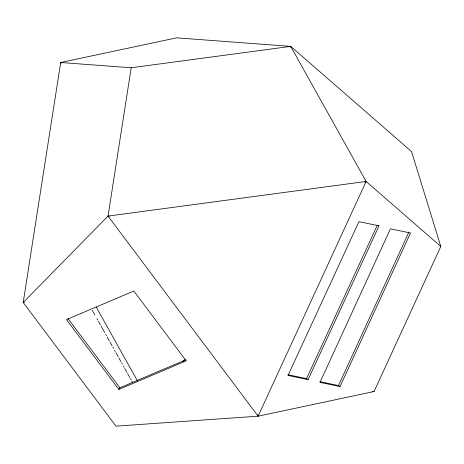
<?xml version="1.0" encoding="UTF-8"?>
<svg xmlns="http://www.w3.org/2000/svg" width="464" height="464" viewBox="0 0 464 464"><rect width="100%" height="100%" fill="white"/><g stroke="black" fill="none" stroke-linecap="round" stroke-linejoin="round"><path stroke-width="0.7" d="M440.8 246.465L366.125 181.465L290.713 46.371L131.208 67.767L60.691 62.501L23.2 302.487L115.959 426.155L258.123 416.185L374.048 391.529L440.8 246.465L411.539 151.542L290.713 46.371L176.616 37.845L60.691 62.501L60.743 63.951M24.337 302.586L23.2 302.487L108.037 216.091L131.208 67.767M258.123 416.185L366.125 181.465L108.037 216.091L258.123 416.185L257.909 414.468M319.818 381.657L338.5 385.561L408.952 232.012M340.054 386.553L410.507 233.003L390.439 228.816L319.992 382.359L340.054 386.553L338.5 385.561M287.86 374.726L306.542 378.63L377.168 225.516M379.024 225.852L358.962 221.659L288.034 375.428L308.096 379.622L379.024 225.852L377.992 225.191M290.197 47.386L290.713 46.371M118.825 389.424L186.18 360.83L133.829 291.032L66.48 319.626L118.825 389.424L119.869 387.8L185.884 359.774M183.036 361.456L185.159 359.484M364.698 182.393L366.125 181.465M372.604 391.633L374.048 391.529M108.037 216.091L109.353 216.566M306.542 378.63L308.096 379.622M67.953 318.582L119.869 387.8M96.257 307.098L137.425 380.851M92.359 310.468L94.83 314.888M96.941 318.675L97.649 319.94M98.351 321.204L100.468 324.991M101.169 326.25L104.696 332.566M105.751 334.457L106.459 335.721M107.161 336.986L109.278 340.773M109.98 342.032L112.097 345.819M112.798 347.084L113.506 348.348M114.562 350.239L115.269 351.503M115.971 352.768L118.088 356.555M118.79 357.819L120.907 361.607M121.609 362.865L122.316 364.13M123.372 366.021L124.074 367.285M124.781 368.549L126.898 372.337M127.6 373.601L129.717 377.389M130.419 378.647L131.126 379.912M131.828 381.176L132.536 382.435M60.691 62.501L60.83 63.643"/></g></svg>
